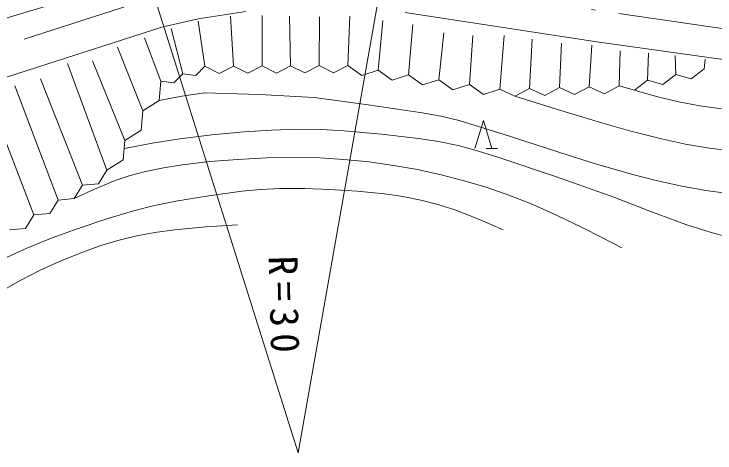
# Model space of a CAD drawing. Units: millimetres, scale not verified. Extents: x -625 to 707963, y -625 to 362498.
# Drawn here: x 422430 to 467100, y 249063 to 277003 of the extents above; entities that cross this region are included whole.
import ezdxf

# ---------------------------------------------------------------- set-up
doc = ezdxf.new("R2010")
doc.units = ezdxf.units.MM
doc.header["$LTSCALE"] = 1000
doc.linetypes.add('LONG_DASHED_DOTTED', pattern=[15.25, 12, -1.5, 0.25, -1.5])
doc.layers.add('S-SUV', color=7, linetype='Continuous', lineweight=13)
doc.styles.add('ＭＳ ゴシック', font='')
doc.styles.get('ＭＳ ゴシック').set_extended_font_data('MS Gothic')

msp = doc.modelspace()

# ---------------------------------------------------------------- linework, layer by layer
at = {"layer": 'S-SUV'}
for p, q in [((418846, 275830), (432268, 279839)), ((445880, 279234), (440546, 249063)), ((431378, 278086), (440546, 249063)), ((434174, 276690), (437200, 277169)), ((447366, 277094), (459572, 275227)), ((431841, 276172), (434174, 276690)), ((434597, 273675), (434166, 276552)), ((436417, 273686), (436236, 276867)), ((438237, 273696), (438238, 276912)), ((440057, 273707), (439990, 276867)), ((441876, 273717), (441902, 276822)), ((443696, 273727), (443837, 276867)), ((445634, 273425), (445929, 276597)), ((410572, 269307), (431841, 276172)), ((433191, 273207), (432434, 276080)), ((447571, 273123), (447841, 276327)), ((449508, 272821), (449821, 275810)), ((451446, 272519), (451673, 275630)), ((453383, 272217), (453675, 275630)), ((431785, 272738), (430747, 275495)), ((455284, 272269), (455453, 275405)), ((459572, 275227), (467779, 274092)), ((430639, 270846), (429015, 274900)), ((457185, 272321), (457320, 275157)), ((459086, 272373), (459254, 275022)), ((460987, 272425), (461054, 274662)), ((462792, 272790), (462854, 274505)), ((464598, 273155), (464563, 274370)), ((428347, 267061), (425829, 273857)), ((429493, 268953), (427422, 274021)), ((466403, 273519), (466465, 274122)), ((434011, 273089), (434597, 273675)), ((434597, 273675), (435510, 273226)), ((435510, 273226), (436417, 273686)), ((436417, 273686), (437329, 273236)), ((437329, 273236), (438237, 273696)), ((438237, 273696), (439149, 273246)), ((439149, 273246), (440057, 273707)), ((440057, 273707), (440969, 273257)), ((440969, 273257), (441876, 273717)), ((441876, 273717), (442789, 273267)), ((442789, 273267), (443696, 273727)), ((443696, 273727), (444589, 273092)), ((444589, 273092), (445634, 273425)), ((445634, 273425), (446527, 272790)), ((465592, 272885), (466403, 273519)), ((432605, 272621), (433191, 273207)), ((433191, 273207), (434011, 273089)), ((446527, 272790), (447571, 273123)), ((447571, 273123), (448464, 272488)), ((463786, 272521), (464598, 273155)), ((464598, 273155), (465592, 272885)), ((426795, 266113), (424127, 272868)), ((431685, 271505), (431785, 272738)), ((431785, 272738), (432605, 272621)), ((448464, 272488), (449508, 272821)), ((449508, 272821), (450402, 272186)), ((450402, 272186), (451446, 272519)), ((451446, 272519), (452339, 271884)), ((461981, 272156), (462792, 272790)), ((462792, 272790), (463786, 272521)), ((425243, 265165), (422479, 272429)), ((452339, 271884), (453383, 272217)), ((453383, 272217), (454347, 271768)), ((454347, 271768), (455284, 272269)), ((455284, 272269), (456248, 271820)), ((456248, 271820), (457185, 272321)), ((457185, 272321), (458148, 271872)), ((458148, 271872), (459086, 272373)), ((459086, 272373), (460049, 271924)), ((460049, 271924), (460987, 272425)), ((460987, 272425), (461981, 272156)), ((462076, 272128), (461981, 272156)), ((462162, 272102), (462076, 272128)), ((463466, 271729), (462162, 272102)), ((423691, 264218), (420722, 271934)), ((433134, 271767), (431685, 271505)), ((434579, 271985), (433134, 271767)), ((438074, 271871), (434579, 271985)), ((441565, 271696), (438074, 271871)), ((445001, 271232), (441565, 271696)), ((457071, 270916), (454347, 271768)), ((464786, 271414), (463466, 271729)), ((430639, 270846), (431685, 271505)), ((448437, 270707), (445001, 271232)), ((466141, 271162), (464786, 271414)), ((467508, 270969), (466141, 271162)), ((430539, 269613), (430639, 270846)), ((449625, 270495), (448437, 270707)), ((459795, 270092), (457071, 270916)), ((450789, 270226), (449625, 270495)), ((454014, 269239), (450789, 270226)), ((451789, 268439), (452338, 270235)), ((452338, 270235), (452887, 268439)), ((461739, 269541), (459795, 270092)), ((429493, 268953), (430539, 269613)), ((435039, 269314), (437090, 269499)), ((437090, 269499), (438837, 269613)), ((438837, 269613), (440585, 269666)), ((440585, 269666), (442032, 269645)), ((442032, 269645), (443476, 269564)), ((443476, 269564), (445844, 269348)), ((463697, 269049), (461739, 269541)), ((429393, 267721), (429493, 268953)), ((431224, 268783), (432997, 269069)), ((432997, 269069), (435039, 269314)), ((445844, 269348), (448209, 269072)), ((448209, 269072), (449472, 268881)), ((457213, 268197), (454014, 269239)), ((465222, 268727), (463697, 269049)), ((429467, 268439), (431224, 268783)), ((449472, 268881), (450732, 268630)), ((450732, 268630), (452031, 268281)), ((466758, 268465), (465222, 268727)), ((452031, 268281), (453317, 267874)), ((452513, 268439), (453233, 268439)), ((459490, 267478), (457213, 268197)), ((468503, 268234), (466758, 268465)), ((428347, 267061), (429393, 267721)), ((433152, 267411), (434911, 267607)), ((434911, 267607), (436684, 267743)), ((436684, 267743), (438530, 267841)), ((438530, 267841), (440373, 267878)), ((440373, 267878), (441912, 267841)), ((441912, 267841), (443449, 267744)), ((443449, 267744), (445032, 267588)), ((445032, 267588), (446617, 267370)), ((453317, 267874), (456998, 266643)), ((430800, 266979), (431963, 267223)), ((431963, 267223), (433152, 267411)), ((446617, 267370), (448145, 267100)), ((461786, 266816), (459490, 267478)), ((427808, 266199), (428347, 267061)), ((428885, 266400), (429829, 266716)), ((429829, 266716), (430800, 266979)), ((448145, 267100), (449661, 266771)), ((449661, 266771), (451125, 266392)), ((463441, 266390), (461786, 266816)), ((427557, 265852), (428885, 266400)), ((451125, 266392), (452572, 265956)), ((456998, 266643), (460654, 265356)), ((465100, 266025), (463441, 266390)), ((426256, 265251), (426795, 266113)), ((426256, 265251), (427557, 265852)), ((426795, 266113), (427808, 266199)), ((436945, 265718), (438145, 265838)), ((438145, 265838), (439359, 265898)), ((439359, 265898), (440955, 265895)), ((440955, 265895), (442563, 265832)), ((442563, 265832), (444302, 265721)), ((452572, 265956), (453961, 265475)), ((466527, 265773), (465100, 266025)), ((432745, 265083), (434837, 265430)), ((434837, 265430), (436945, 265718)), ((444302, 265721), (446044, 265550)), ((446044, 265550), (447200, 265380)), ((447200, 265380), (448346, 265151)), ((453961, 265475), (455336, 264935)), ((460654, 265356), (462940, 264451)), ((467961, 265579), (466527, 265773)), ((424704, 264304), (425243, 265165)), ((425243, 265165), (426256, 265251)), ((431384, 264808), (432745, 265083)), ((448346, 265151), (449440, 264870)), ((455336, 264935), (456999, 264203)), ((428271, 263942), (430038, 264474)), ((430038, 264474), (431384, 264808)), ((449440, 264870), (450518, 264532)), ((450518, 264532), (451779, 264053)), ((462940, 264451), (465248, 263602)), ((423152, 263356), (423691, 264218)), ((423691, 264218), (424704, 264304)), ((451779, 264053), (453019, 263518)), ((456999, 264203), (458638, 263415)), ((426520, 263351), (428271, 263942)), ((436671, 263594), (434666, 263463)), ((465248, 263602), (466851, 263098)), ((422139, 263270), (423152, 263356)), ((424866, 262752), (426520, 263351)), ((432665, 263273), (431407, 263096)), ((434666, 263463), (432665, 263273)), ((453019, 263518), (453311, 263388)), ((453311, 263388), (453603, 263256)), ((458638, 263415), (459898, 262780)), ((423236, 262097), (424866, 262752)), ((430149, 262858), (429054, 262589)), ((431407, 263096), (430149, 262858)), ((459898, 262780), (461162, 262131)), ((466851, 263098), (468469, 262653)), ((427966, 262259), (426640, 261786)), ((429054, 262589), (427966, 262259)), ((421756, 261421), (423236, 262097)), ((426640, 261786), (425324, 261252)), ((425324, 261252), (424087, 260690)), ((424087, 260690), (422868, 260070)), ((422868, 260070), (421939, 259542))]:
    msp.add_line(p, q, dxfattribs=at)
at = {"layer": 'S-SUV', "linetype": 'LONG_DASHED_DOTTED'}
for p, q in [((445880, 279234), (533996, 266377)), ((408564, 270696), (431378, 278086))]:
    msp.add_line(p, q, dxfattribs=at)

# ---------------------------------------------------------------- texts
at = {"layer": 'S-SUV', "insert": (438627, 261598), "char_height": 1833, "attachment_point": 7, "rotation": 271.5, "style": 'ＭＳ ゴシック'}
msp.add_mtext('\\T1.32;R=30', dxfattribs=at)

doc.saveas('drawing.dxf')
